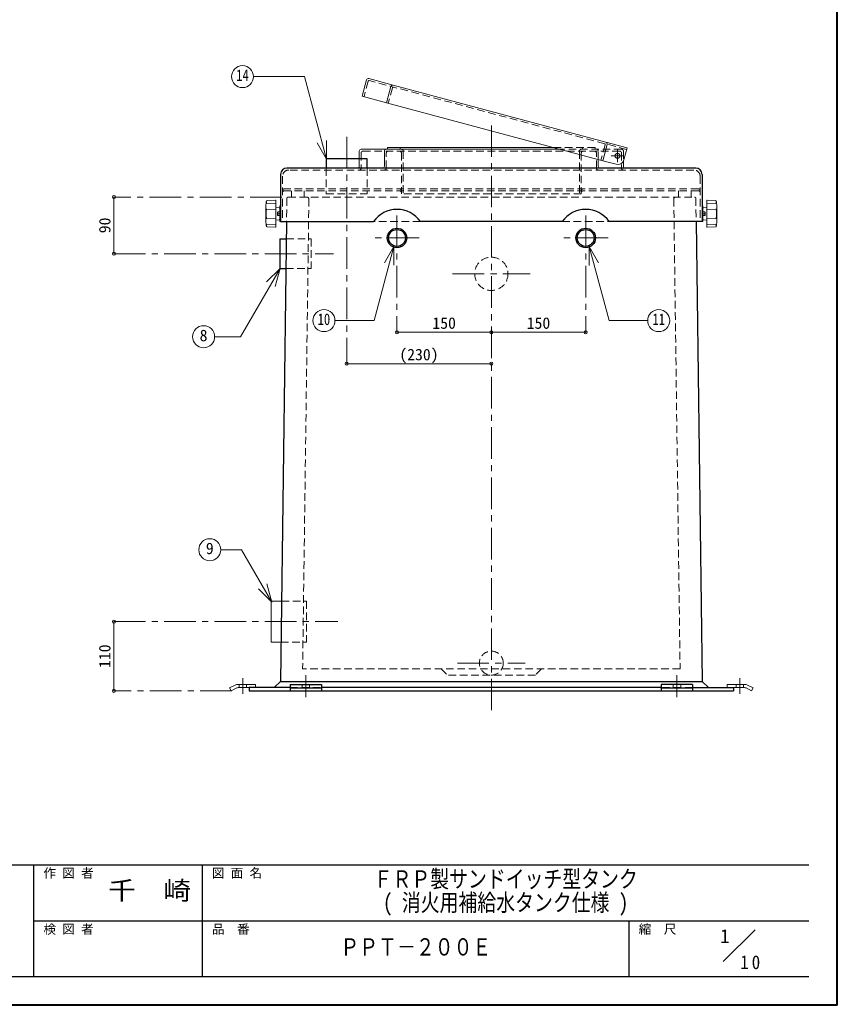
# Model space of a CAD drawing. Units: millimetres, scale not verified. Extents: x -2123 to 1927, y -1358 to 1452.
# Drawn here: x 627 to 1927, y -1358 to 209 of the extents above; entities that cross this region are included whole.
import ezdxf
from ezdxf.enums import TextEntityAlignment as Align

# ---------------------------------------------------------------- set-up
doc = ezdxf.new("R2010")
doc.units = ezdxf.units.MM
doc.header["$LTSCALE"] = 10
doc.header["$PDMODE"] = 32
doc.header["$PDSIZE"] = 5
doc.linetypes.add('CHAIN1', pattern=[8, 5, -1, 1, -1])
doc.linetypes.add('DASHED1', pattern=[1.8, 1.2, -0.6])
doc.layers.add('0-0', color=4, linetype='Continuous', lineweight=9)
doc.styles.add('ＭＳ ゴシック', font='')
doc.styles.get('ＭＳ ゴシック').set_extended_font_data('MS Gothic')

msp = doc.modelspace()

# ---------------------------------------------------------------- linework, layer by layer
at = {"layer": '0-0', "color": 1, "lineweight": 40}
for q in [(1927.2, 1451.91), (-2122.8, -1358.09)]:
    msp.add_line((1927.2, -1358.09), q, dxfattribs=at)
at = {"layer": '0-0'}
for p, q in [((1178.85, 113.26), (1171.86, 87.18)), ((1221.16, 105.02), (1182.53, 115.38)), ((1210.5, 76.82), (1171.86, 87.18)), ((1170.2, 2.91), (1210.2, 2.91)), ((1593.05, 5.38), (1559.24, 14.44)), ((1587.87, -13.94), (1593.05, 5.38)), ((1167.2, -12.09), (1167.2, -0.09)), ((1575.62, -21.01), (1554.37, -15.32)), ((1587.2, -24.09), (1587.2, -15.73)), ((777.2, -73.09), (777.2, -163.09)), ((1377.2, -338.09), (1147.2, -338.09)), ((777.2, -748.09), (777.2, -858.09))]:
    msp.add_line(p, q, dxfattribs=at)
at = {"layer": '0-0', "linetype": 'DASHED1'}
for p, q in [((1181.36, 111.03), (1174.76, 86.4)), ((1592.27, 2.48), (1183.2, 112.09)), ((1220, 100.68), (1213.4, 76.05)), ((1232.2, 5.91), (1232.2, 2.91)), ((1542.2, 5.91), (1475.14, 5.91)), ((1584.2, 2.91), (1486.34, 2.91)), ((1522.2, 5.91), (1522.2, 2.91)), ((1542.2, 5.91), (1542.2, 2.91)), ((1558.07, 10.09), (1551.47, -14.54)), ((1167.2, -24.09), (1167.2, -12.09)), ((1170.2, -3.09), (1170.2, -27.09)), ((1581.2, -0.09), (1173.2, -0.09)), ((1210.2, -27.09), (1210.2, -3.09)), ((1234.2, -3.09), (1234.2, -68.09)), ((1237.2, -0.09), (1237.2, -68.09)), ((1517.2, -0.09), (1517.2, -68.09)), ((1520.2, -3.09), (1520.2, -68.09)), ((1544.2, -27.09), (1544.2, -3.09)), ((1547.2, -13.39), (1547.2, -0.09)), ((1584.2, -3.09), (1584.2, -27.09)), ((1587.2, -0.09), (1587.2, -15.73)), ((1079.67, -63.09), (1079.67, -73.09)), ((1520.2, -68.09), (1234.2, -68.09)), ((1674.73, -63.09), (1674.73, -73.09)), ((1264.54, -112.09), (1189.86, -112.09)), ((1489.86, -112.09), (1564.54, -112.09)), ((1043.58, -715.59), (1083.15, -715.59)), ((1083.15, -715.59), (1083.15, -780.59)), ((1042.71, -780.59), (1083.15, -780.59)), ((1297.2, -823.09), (1307.2, -833.09)), ((1457.2, -823.09), (1447.2, -833.09)), ((1447.2, -833.09), (1307.2, -833.09)), ((976.2, -848.09), (976.2, -853.09)), ((988.2, -848.09), (988.2, -853.09)), ((1766.2, -848.09), (1766.2, -853.09)), ((1778.2, -848.09), (1778.2, -853.09))]:
    msp.add_line(p, q, dxfattribs=at)
at = {"layer": '0-0', "color": 7, "lineweight": 18}
for p, q in [((1217.49, 102.9), (1210.5, 76.82)), ((1221.16, 105.02), (1559.24, 14.44)), ((1554.37, -15.32), (1210.5, 76.82)), ((1115.26, -13.07), (1115.26, 16.93)), ((1115.26, -13.07), (1100.26, 12.91)), ((1486.34, 2.91), (1209.2, 2.91)), ((1212.2, 5.91), (1212.2, 2.91)), ((1475.14, 5.91), (1212.2, 5.91)), ((1561.36, 10.76), (1554.37, -15.32)), ((1207.2, -24.09), (1207.2, -0.09)), ((1547.2, -24.09), (1547.2, -13.39)), ((1034.18, -78.12), (1021.03, -78.55)), ((1720.21, -78.12), (1733.36, -78.55)), ((1018.7, -110.82), (1018.7, -88.35)), ((1018.71, -87.82), (1019.1, -80.44)), ((1034.7, -82.65), (1020.15, -83.14)), ((1034.7, -92.73), (1020.15, -92.25)), ((1034.7, -120.55), (1034.7, -78.62)), ((1040.24, -90.05), (1034.7, -89.59)), ((1040.7, -87.09), (1042.2, -87.09)), ((1713.7, -87.09), (1712.2, -87.09)), ((1714.16, -90.05), (1719.7, -89.59)), ((1719.7, -120.55), (1719.7, -78.62)), ((1719.7, -82.65), (1734.25, -83.14)), ((1719.7, -92.73), (1734.25, -92.25)), ((1735.68, -87.82), (1735.3, -80.44)), ((1735.7, -110.82), (1735.7, -88.35)), ((1034.7, -106.44), (1020.15, -106.93)), ((1040.24, -109.12), (1034.7, -109.59)), ((1037.45, -97.24), (1037.45, -101.94)), ((1038.07, -96.59), (1040.7, -96.59)), ((1038.07, -99.59), (1040.7, -99.59)), ((1038.07, -102.59), (1040.7, -102.59)), ((1716.32, -96.59), (1713.7, -96.59)), ((1716.32, -99.59), (1713.7, -99.59)), ((1716.32, -102.59), (1713.7, -102.59)), ((1714.16, -109.12), (1719.7, -109.59)), ((1716.95, -97.24), (1716.95, -101.94)), ((1719.7, -106.44), (1734.25, -106.93)), ((1018.71, -111.35), (1019.1, -118.73)), ((1034.7, -116.52), (1020.15, -116.04)), ((1034.18, -121.05), (1021.03, -120.63)), ((1719.7, -116.52), (1734.25, -116.04)), ((1720.21, -121.05), (1733.36, -120.63)), ((1735.68, -111.35), (1735.3, -118.73)), ((1222.36, -151.42), (1190.72, -269.5)), ((1222.36, -151.42), (1207.36, -177.4)), ((1222.36, -151.42), (1222.36, -181.42)), ((1532.82, -151.64), (1532.82, -181.64)), ((1532.82, -151.64), (1547.82, -177.62)), ((1041.2, -186.52), (1019.99, -207.73)), ((1041.2, -186.52), (1033.44, -215.5)), ((1190.72, -269.5), (1128.59, -269.5)), ((947.1, -633.86), (980.08, -633.86)), ((1028.02, -716.91), (980.08, -633.86)), ((1028.02, -716.91), (1020.26, -687.93)), ((1028.02, -716.91), (1006.81, -695.7)), ((1027.15, -715.59), (1027.15, -780.59)), ((1027.15, -715.59), (1043.58, -715.59)), ((1027.15, -780.59), (1042.71, -780.59)), ((971.14, -848.61), (961.14, -853.61)), ((961.14, -853.61), (963.38, -858.09)), ((972.32, -853.61), (963.38, -858.09)), ((973.38, -848.09), (1002.2, -848.09)), ((974.56, -853.09), (992.2, -853.09)), ((1002.2, -848.09), (1002.2, -853.09)), ((1752.2, -848.09), (1752.2, -853.09)), ((1781.02, -848.09), (1752.2, -848.09)), ((1779.84, -853.09), (1762.2, -853.09)), ((1782.07, -853.61), (1791.02, -858.09)), ((1783.25, -848.61), (1793.25, -853.61)), ((1793.25, -853.61), (1791.02, -858.09)), ((1745.98, -1288.59), (1796.48, -1238.09))]:
    msp.add_line(p, q, dxfattribs=at)
at = {"layer": '0-0', "linetype": 'CHAIN1'}
for p, q in [((1377.2, 40.91), (1377.2, -898.09)), ((1147.2, 22.91), (1147.2, -338.09)), ((1577.7, -17.46), (1577.7, 2.54)), ((1567.7, -7.46), (1587.7, -7.46)), ((1043.9, -73.09), (777.2, -73.09)), ((1227.2, -102.59), (1227.2, -288.09)), ((1527.2, -102.59), (1527.2, -288.09)), ((1262.7, -138.09), (1191.7, -138.09)), ((1562.7, -138.09), (1491.7, -138.09)), ((777.2, -163.09), (1125.99, -163.09)), ((1315.7, -195.09), (1438.7, -195.09)), ((777.2, -748.09), (1133.15, -748.09)), ((1323.2, -814.09), (1431.2, -814.09)), ((982.2, -838.09), (982.2, -863.09)), ((1082.2, -868.09), (1082.2, -833.09)), ((1672.2, -868.09), (1672.2, -833.09)), ((1772.2, -838.09), (1772.2, -863.09)), ((964.43, -858.09), (777.2, -858.09))]:
    msp.add_line(p, q, dxfattribs=at)
at = {"layer": '0-0', "color": 5, "lineweight": 25}
for p, q in [((1179.7, -12.09), (1114.7, -12.09)), ((1114.7, -12.09), (1114.7, -27.09)), ((1179.7, -27.09), (1179.7, -12.09)), ((1702.2, -27.09), (1052.2, -27.09)), ((1042.2, -37.09), (1042.2, -112.09)), ((1712.2, -37.09), (1712.2, -112.09)), ((1051.68, -112.09), (1041.87, -843.09)), ((1042.2, -112.09), (1189.86, -112.09)), ((1489.86, -112.09), (1264.54, -112.09)), ((1712.2, -112.09), (1564.54, -112.09)), ((1702.72, -112.09), (1712.53, -843.09)), ((1040.99, -139.59), (1051.31, -139.59)), ((1041.87, -843.09), (1031.87, -853.09)), ((1041.87, -843.09), (1712.53, -843.09)), ((1712.53, -843.09), (1722.53, -853.09)), ((1057.2, -853.09), (992.2, -853.09)), ((1057.2, -848.09), (1057.2, -858.09)), ((1057.2, -853.61), (1107.2, -853.61)), ((1647.2, -853.09), (1107.2, -853.09)), ((1647.2, -853.61), (1697.2, -853.61)), ((1697.2, -848.09), (1697.2, -858.09)), ((1697.2, -853.09), (1762.2, -853.09)), ((1762.2, -853.09), (1762.2, -858.09))]:
    msp.add_line(p, q, dxfattribs=at)
at = {"layer": '0-0', "color": 7, "linetype": 'DASHED1', "lineweight": 18}
for p, q in [((1699.2, -30.09), (1055.2, -30.09)), ((1114.7, -27.09), (1114.7, -68.09)), ((1179.7, -27.09), (1179.7, -68.09)), ((1045.2, -40.09), (1045.2, -112.09)), ((1709.2, -40.09), (1709.2, -112.09)), ((1706.2, -60.09), (1048.2, -60.09)), ((1706.2, -63.09), (1048.2, -63.09)), ((1052.17, -75.06), (1051.68, -112.09)), ((1054.17, -73.09), (1700.23, -73.09)), ((1059.67, -63.09), (1059.67, -73.09)), ((1087.16, -76.13), (1077.14, -823.09)), ((1114.7, -68.09), (1179.7, -68.09)), ((1694.73, -63.09), (1694.73, -73.09)), ((1702.23, -75.06), (1702.72, -112.09)), ((1050.68, -186.59), (1090.99, -186.59)), ((1057.2, -853.09), (1107.2, -853.09)), ((1076.2, -848.09), (1076.2, -853.09)), ((1088.2, -848.09), (1088.2, -853.09)), ((1697.2, -853.09), (1647.2, -853.09)), ((1666.2, -848.09), (1666.2, -853.09)), ((1678.2, -848.09), (1678.2, -853.09))]:
    msp.add_line(p, q, dxfattribs=at)
at = {"layer": '0-0', "color": 6, "lineweight": 25}
for p, q in [((-97.8, -1134.52), (1882.2, -1134.52)), ((650.06, -1313.09), (650.06, -1134.52)), ((917.91, -1313.09), (917.91, -1134.52)), ((650.06, -1223.8), (1882.2, -1223.8)), ((1596.48, -1313.09), (1596.48, -1223.8)), ((1882.2, -1313.09), (-97.8, -1313.09))]:
    msp.add_line(p, q, dxfattribs=at)
at = {"layer": '0-0', "color": 7, "lineweight": 18}
for points in [[(1115.26, -13.07), (1080.02, 118.43), (999.08, 118.43)], [(1040.7, -87.09), (1040.7, -112.09), (1042.2, -112.09)], [(1713.7, -87.09), (1713.7, -112.09), (1712.2, -112.09)], [(1532.82, -151.64), (1564.4, -269.5), (1625.81, -269.5)], [(1041.2, -186.52), (978.46, -295.2), (937.21, -295.2)]]:
    msp.add_lwpolyline(points, dxfattribs=at)
at = {"layer": '0-0', "color": 7, "linetype": 'DASHED1', "lineweight": 18}
for points in [[(1667.24, -76.13), (1677.26, -823.09), (1077.14, -823.09)], [(1051.31, -139.59), (1090.99, -139.59), (1090.99, -186.59)]]:
    msp.add_lwpolyline(points, dxfattribs=at)
at = {"layer": '0-0', "color": 5, "lineweight": 25}
for points in [[(1040.99, -139.59), (1040.99, -186.59), (1050.68, -186.59)], [(992.2, -853.09), (992.2, -858.09), (1762.2, -858.09)], [(1057.2, -848.09), (1107.2, -848.09), (1107.2, -858.09)], [(1697.2, -848.09), (1647.2, -848.09), (1647.2, -858.09)]]:
    msp.add_lwpolyline(points, dxfattribs=at)
at = {"layer": '0-0'}
msp.add_lwpolyline([(1227.2, -288.09), (1377.2, -288.09), (1527.2, -288.09)], dxfattribs=at)
at = {"layer": '0-0', "color": 7, "lineweight": 18}
for centre in [(981.58, 118.43), (1111.09, -269.5), (1643.31, -269.5), (919.71, -295.2), (929.6, -633.86)]:
    msp.add_circle(centre, 17.5, dxfattribs=at)
at = {"layer": '0-0'}
msp.add_circle((1577.7, -7.46), 4, dxfattribs=at)
at = {"layer": '0-0', "color": 5, "lineweight": 25}
for centre, radius in [((1227.2, -138.09), 15.5), ((1227.2, -138.09), 13.4), ((1527.2, -138.09), 15.5), ((1527.2, -138.09), 13.4)]:
    msp.add_circle(centre, radius, dxfattribs=at)
at = {"layer": '0-0', "linetype": 'DASHED1'}
for centre, radius in [((1377.2, -195.09), 26.5), ((1377.2, -814.09), 19)]:
    msp.add_circle(centre, radius, dxfattribs=at)
at = {"layer": '0-0'}
for centre, radius, start, end in [((1181.75, 112.48), 3, 75, 165), ((1170.2, -0.09), 3, 90, 180), ((1578.21, -11.35), 10, 255, 345), ((1590.2, -24.09), 3, 180, 270)]:
    msp.add_arc(centre, radius, start, end, dxfattribs=at)
at = {"layer": '0-0', "linetype": 'DASHED1'}
for centre, radius, start, end in [((1182.81, 110.64), 1.5, 75, 165), ((1221.45, 100.29), 1.5, 75, 165), ((1234.2, -0.09), 3, 0, 90), ((1520.2, -0.09), 3, 90, 180), ((1544.2, -0.09), 3, 0, 90), ((1556.62, 10.48), 1.5, 345, 75), ((1584.2, -0.09), 3, 0, 90), ((1173.2, -3.09), 3, 90, 180), ((1213.2, -3.09), 3, 90, 180), ((1231.2, -3.09), 3, 0, 90), ((1523.2, -3.09), 3, 90, 180), ((1541.2, -3.09), 3, 0, 90), ((1581.2, -3.09), 3, 0, 90), ((1164.2, -24.09), 3, 270, 0), ((1167.2, -27.09), 3, 270, 0), ((1207.2, -27.09), 3, 270, 0), ((1547.2, -27.09), 3, 180, 270), ((1587.2, -27.09), 3, 180, 270), ((1231.2, -63.09), 3, 0, 90), ((1523.2, -63.09), 3, 90, 180), ((1231.2, -66.09), 3, 0, 90), ((1523.2, -66.09), 3, 90, 180)]:
    msp.add_arc(centre, radius, start, end, dxfattribs=at)
at = {"layer": '0-0', "color": 7, "lineweight": 18}
for centre, radius, start, end in [((1220.39, 102.13), 3, 75, 165), ((1210.2, -0.09), 3, 90, 180), ((1558.46, 11.54), 3, 345, 75), ((1204.2, -24.09), 3, 270, 0), ((1550.2, -24.09), 3, 180, 270), ((1034.2, -78.62), 0.5, 0, 91.84585), ((1720.2, -78.62), 0.5, 88.15415, 180), ((1028.7, -88.35), 10, 176.98087, 180), ((1021.1, -80.55), 2, 91.84585, 176.98087), ((1073.54, -99.59), 54.34, 172.70127, 187.29873), ((1020.13, -92.75), 0.5, 88.09085, 172.70127), ((1021.77, -80.08), 2.07, 141.26695, 176.97243), ((1029.66, -80.16), 9.96, 178.90936, 197.37998), ((1040.2, -90.55), 0.5, 0, 85.23636), ((1714.2, -90.55), 0.5, 94.76364, 180), ((1733.3, -80.55), 2, 3.01913, 88.15415), ((1724.74, -80.16), 9.96, 342.62002, 1.09064), ((1734.26, -92.75), 0.5, 7.29873, 91.90915), ((1732.63, -80.08), 2.07, 3.02757, 38.73305), ((1680.86, -99.59), 54.34, 352.70127, 7.29873), ((1725.7, -88.35), 10, 0, 3.01913), ((1020.13, -106.43), 0.5, 187.29873, 271.90915), ((1039.55, -98.09), 2.11, 134.62454, 225.37546), ((1039.55, -101.09), 2.11, 134.62454, 225.37546), ((1039.02, -98.12), 1.79, 121.62812, 150.75937), ((1039.02, -101.06), 1.79, 209.24063, 238.37188), ((1040.2, -108.63), 0.5, 274.76364, 0), ((1714.2, -108.63), 0.5, 180, 265.23636), ((1715.38, -98.12), 1.79, 29.24063, 58.37188), ((1714.84, -98.09), 2.11, 314.62454, 45.37546), ((1714.84, -101.09), 2.11, 314.62454, 45.37546), ((1715.38, -101.06), 1.79, 301.62812, 330.75937), ((1734.26, -106.43), 0.5, 268.09085, 352.70127), ((1028.7, -110.82), 10, 180, 183.01913), ((1021.1, -118.63), 2, 183.01913, 268.15415), ((1029.66, -119.01), 9.96, 162.62002, 181.09064), ((1021.77, -119.09), 2.07, 183.02757, 218.73305), ((1034.2, -120.55), 0.5, 268.15415, 0), ((1720.2, -120.55), 0.5, 180, 271.84585), ((1733.3, -118.63), 2, 271.84585, 356.98087), ((1724.74, -119.01), 9.96, 358.90936, 17.37998), ((1732.63, -119.09), 2.07, 321.26695, 356.97243), ((1725.7, -110.82), 10, 356.98087, 0), ((973.38, -853.09), 5, 90, 116.56505), ((974.56, -858.09), 5, 90, 116.56505), ((1779.84, -858.09), 5, 63.43495, 90), ((1781.02, -853.09), 5, 63.43495, 90)]:
    msp.add_arc(centre, radius, start, end, dxfattribs=at)
at = {"layer": '0-0', "color": 5, "lineweight": 25}
for centre, radius, start, end in [((1052.2, -37.09), 10, 90, 180), ((1702.2, -37.09), 10, 0, 90), ((1227.2, -138.09), 45.5, 34.8499, 145.1501), ((1527.2, -138.09), 45.5, 34.8499, 145.1501)]:
    msp.add_arc(centre, radius, start, end, dxfattribs=at)
at = {"layer": '0-0', "color": 7, "linetype": 'DASHED1', "lineweight": 18}
for centre, radius, start, end in [((1055.2, -40.09), 10, 90, 180), ((1699.2, -40.09), 10, 0, 90), ((1048.2, -63.09), 3, 90, 180), ((1706.2, -63.09), 3, 0, 90), ((1048.2, -66.09), 3, 90, 180), ((1054.17, -75.09), 2, 90, 179.23139), ((1084.16, -76.09), 3, 359.23139, 90), ((1670.24, -76.09), 3, 90, 180.76861), ((1700.23, -75.09), 2, 0.76861, 90), ((1706.2, -66.09), 3, 0, 90)]:
    msp.add_arc(centre, radius, start, end, dxfattribs=at)
at = {"layer": '0-0', "color": 1}
for p in [(777.2, -73.09), (777.2, -163.09), (1227.2, -288.09), (1377.2, -288.09), (1527.2, -288.09), (1147.2, -338.09), (1377.2, -338.09), (777.2, -748.09), (777.2, -858.09)]:
    msp.add_point(p, dxfattribs=at)

# ---------------------------------------------------------------- texts
at = {"layer": '0-0', "color": 7, "style": 'ＭＳ ゴシック'}
for s, height, width, p in [('14', 18.33, 0.8, (971.58, 105.93)), ('10', 18.33, 0.8, (1101.09, -282)), ('11', 18.33, 0.8, (1633.31, -282)), ('ＦＲＰ製サンドイッチ型タンク', 27.49, 0.8, (1190.06, -1179.16)), ('千\u3000崎', 29.33, 1.1, (767.91, -1199.16)), ('( 消火用補給水タンク仕様 )', 27.49, 0.8, (1205.06, -1216.66)), ('ＰＰＴ－２００Ｅ', 27.49, 0.8, (1137.2, -1287.19))]:
    msp.add_text(s, height=height, dxfattribs=dict(at, width=width)).set_placement(p, align=Align.BOTTOM_LEFT)
for s, p in [('90', (777.2, -130.59)), ('110', (777.2, -821.84))]:
    msp.add_text(s, height=18.33, rotation=90, dxfattribs=at).set_placement(p, align=Align.BOTTOM_LEFT)
for s, height, p in [('150', 18.33, (1283.45, -288.09)), ('150', 18.33, (1433.45, -288.09)), ('8', 18.33, (913.46, -307.7)), ('(230)', 18.33, (1230.95, -338.09)), ('9', 18.33, (923.35, -646.36)), ('作 図 者', 14.66, (665.06, -1159.52)), ('図 面 名', 14.66, (932.91, -1159.52)), ('検 図 者', 14.66, (665.06, -1248.8)), ('品\u3000番', 14.66, (932.91, -1248.8)), ('縮\u3000尺', 14.66, (1611.48, -1248.8)), ('1', 21.99, (1740.9, -1265.61))]:
    msp.add_text(s, height=height, dxfattribs=at).set_placement(p, align=Align.BOTTOM_LEFT)
at = {"layer": '0-0', "color": 7, "insert": (1772.87, -1300.99), "char_height": 21.99, "attachment_point": 7, "style": 'ＭＳ ゴシック'}
msp.add_mtext('\\T1.36;\\W0.9;10', dxfattribs=at)

doc.saveas('drawing.dxf')
